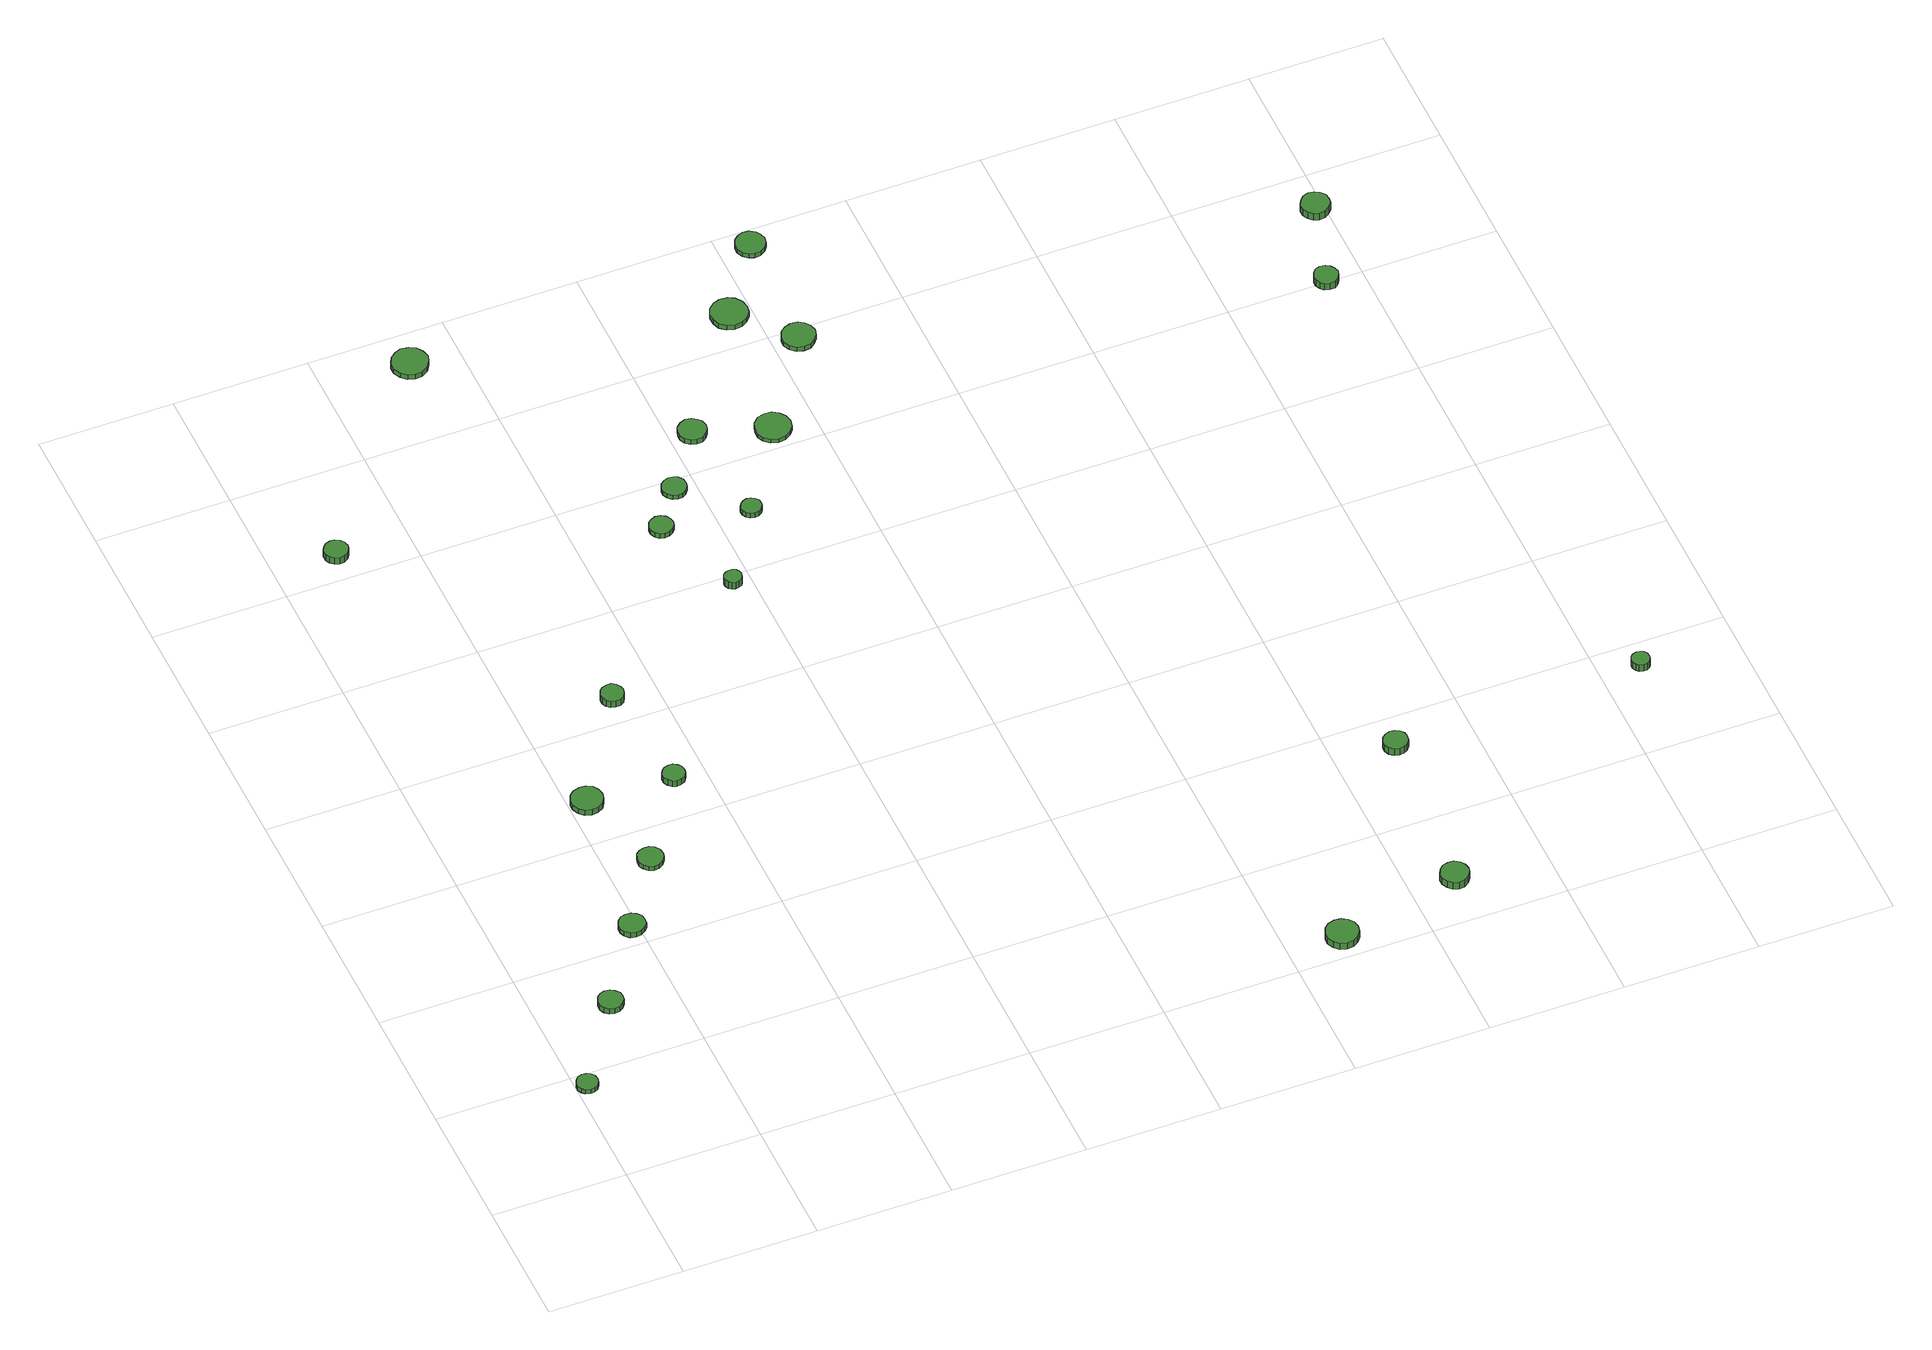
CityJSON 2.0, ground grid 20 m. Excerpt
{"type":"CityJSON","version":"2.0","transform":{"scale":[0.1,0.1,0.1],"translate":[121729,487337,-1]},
"CityObjects":{
"tree1":{"type":"SolitaryVegetationObject","attributes":{"function":"something"},"geometry":[{"type":"MultiSurface","lod":"1","boundaries":[[[0,1,2,3,4,5,6,7,8,9,10,11,12,13,14]],[[15,16,17,18,19,20,21,22,23,24,25,26,27,28,29]],[[0,29,28,1]],[[1,28,27,2]],[[2,27,26,3]],[[3,26,25,4]],[[4,25,24,5]],[[5,24,23,6]],[[6,23,22,7]],[[7,22,21,8]],[[8,21,20,9]],[[9,20,19,10]],[[10,19,18,11]],[[11,18,17,12]],[[12,17,16,13]],[[13,16,15,14]],[[14,15,29,0]]]}]},
"tree2":{"type":"SolitaryVegetationObject","attributes":{"function":"something"},"geometry":[{"type":"MultiSurface","lod":"1","boundaries":[[[30,31,32,33,34,35,36,37,38,39,40,41,42,43,44]],[[45,46,47,48,49,50,51,52,53,54,55,56,57,58,59]],[[30,59,58,31]],[[31,58,57,32]],[[32,57,56,33]],[[33,56,55,34]],[[34,55,54,35]],[[35,54,53,36]],[[36,53,52,37]],[[37,52,51,38]],[[38,51,50,39]],[[39,50,49,40]],[[40,49,48,41]],[[41,48,47,42]],[[42,47,46,43]],[[43,46,45,44]],[[44,45,59,30]]]}]},
"tree3":{"type":"SolitaryVegetationObject","attributes":{"function":"something"},"geometry":[{"type":"MultiSurface","lod":"1","boundaries":[[[60,61,62,63,64,65,66,67,68,69,70,71,72,73,74]],[[75,76,77,78,79,80,81,82,83,84,85,86,87,88,89]],[[60,89,88,61]],[[61,88,87,62]],[[62,87,86,63]],[[63,86,85,64]],[[64,85,84,65]],[[65,84,83,66]],[[66,83,82,67]],[[67,82,81,68]],[[68,81,80,69]],[[69,80,79,70]],[[70,79,78,71]],[[71,78,77,72]],[[72,77,76,73]],[[73,76,75,74]],[[74,75,89,60]]]}]},
"tree4":{"type":"SolitaryVegetationObject","attributes":{"function":"something"},"geometry":[{"type":"MultiSurface","lod":"1","boundaries":[[[90,91,92,93,94,95,96,97,98,99,100,101,102,103,104]],[[105,106,107,108,109,110,111,112,113,114,115,116,117,118,119]],[[90,119,118,91]],[[91,118,117,92]],[[92,117,116,93]],[[93,116,115,94]],[[94,115,114,95]],[[95,114,113,96]],[[96,113,112,97]],[[97,112,111,98]],[[98,111,110,99]],[[99,110,109,100]],[[100,109,108,101]],[[101,108,107,102]],[[102,107,106,103]],[[103,106,105,104]],[[104,105,119,90]]]}]},
"tree5":{"type":"SolitaryVegetationObject","attributes":{"function":"something"},"geometry":[{"type":"MultiSurface","lod":"1","boundaries":[[[120,121,122,123,124,125,126,127,128,129,130,131,132,133,134]],[[135,136,137,138,139,140,141,142,143,144,145,146,147,148,149]],[[120,149,148,121]],[[121,148,147,122]],[[122,147,146,123]],[[123,146,145,124]],[[124,145,144,125]],[[125,144,143,126]],[[126,143,142,127]],[[127,142,141,128]],[[128,141,140,129]],[[129,140,139,130]],[[130,139,138,131]],[[131,138,137,132]],[[132,137,136,133]],[[133,136,135,134]],[[134,135,149,120]]]}]},
"tree6":{"type":"SolitaryVegetationObject","attributes":{"function":"something"},"geometry":[{"type":"MultiSurface","lod":"1","boundaries":[[[150,151,152,153,154,155,156,157,158,159,160,161,162,163,164]],[[165,166,167,168,169,170,171,172,173,174,175,176,177,178,179]],[[150,179,178,151]],[[151,178,177,152]],[[152,177,176,153]],[[153,176,175,154]],[[154,175,174,155]],[[155,174,173,156]],[[156,173,172,157]],[[157,172,171,158]],[[158,171,170,159]],[[159,170,169,160]],[[160,169,168,161]],[[161,168,167,162]],[[162,167,166,163]],[[163,166,165,164]],[[164,165,179,150]]]}]},
"tree7":{"type":"SolitaryVegetationObject","attributes":{"function":"something"},"geometry":[{"type":"MultiSurface","lod":"1","boundaries":[[[180,181,182,183,184,185,186,187,188,189,190,191,192,193,194]],[[195,196,197,198,199,200,201,202,203,204,205,206,207,208,209]],[[180,209,208,181]],[[181,208,207,182]],[[182,207,206,183]],[[183,206,205,184]],[[184,205,204,185]],[[185,204,203,186]],[[186,203,202,187]],[[187,202,201,188]],[[188,201,200,189]],[[189,200,199,190]],[[190,199,198,191]],[[191,198,197,192]],[[192,197,196,193]],[[193,196,195,194]],[[194,195,209,180]]]}]},
"tree8":{"type":"SolitaryVegetationObject","attributes":{"function":"something"},"geometry":[{"type":"MultiSurface","lod":"1","boundaries":[[[210,211,212,213,214,215,216,217,218,219,220,221,222,223,224]],[[225,226,227,228,229,230,231,232,233,234,235,236,237,238,239]],[[210,239,238,211]],[[211,238,237,212]],[[212,237,236,213]],[[213,236,235,214]],[[214,235,234,215]],[[215,234,233,216]],[[216,233,232,217]],[[217,232,231,218]],[[218,231,230,219]],[[219,230,229,220]],[[220,229,228,221]],[[221,228,227,222]],[[222,227,226,223]],[[223,226,225,224]],[[224,225,239,210]]]}]},
"tree9":{"type":"SolitaryVegetationObject","attributes":{"function":"something"},"geometry":[{"type":"MultiSurface","lod":"1","boundaries":[[[240,241,242,243,244,245,246,247,248,249,250,251,252,253,254]],[[255,256,257,258,259,260,261,262,263,264,265,266,267,268,269]],[[240,269,268,241]],[[241,268,267,242]],[[242,267,266,243]],[[243,266,265,244]],[[244,265,264,245]],[[245,264,263,246]],[[246,263,262,247]],[[247,262,261,248]],[[248,261,260,249]],[[249,260,259,250]],[[250,259,258,251]],[[251,258,257,252]],[[252,257,256,253]],[[253,256,255,254]],[[254,255,269,240]]]}]},
"tree10":{"type":"SolitaryVegetationObject","attributes":{"function":"something"},"geometry":[{"type":"MultiSurface","lod":"1","boundaries":[[[270,271,272,273,274,275,276,277,278,279,280,281,282,283,284]],[[285,286,287,288,289,290,291,292,293,294,295,296,297,298,299]],[[270,299,298,271]],[[271,298,297,272]],[[272,297,296,273]],[[273,296,295,274]],[[274,295,294,275]],[[275,294,293,276]],[[276,293,292,277]],[[277,292,291,278]],[[278,291,290,279]],[[279,290,289,280]],[[280,289,288,281]],[[281,288,287,282]],[[282,287,286,283]],[[283,286,285,284]],[[284,285,299,270]]]}]},
"tree11":{"type":"SolitaryVegetationObject","attributes":{"function":"something"},"geometry":[{"type":"MultiSurface","lod":"1","boundaries":[[[300,301,302,303,304,305,306,307,308,309,310,311,312,313,314]],[[315,316,317,318,319,320,321,322,323,324,325,326,327,328,329]],[[300,329,328,301]],[[301,328,327,302]],[[302,327,326,303]],[[303,326,325,304]],[[304,325,324,305]],[[305,324,323,306]],[[306,323,322,307]],[[307,322,321,308]],[[308,321,320,309]],[[309,320,319,310]],[[310,319,318,311]],[[311,318,317,312]],[[312,317,316,313]],[[313,316,315,314]],[[314,315,329,300]]]}]},
"tree12":{"type":"SolitaryVegetationObject","attributes":{"function":"something"},"geometry":[{"type":"MultiSurface","lod":"1","boundaries":[[[330,331,332,333,334,335,336,337,338,339,340,341,342,343,344]],[[345,346,347,348,349,350,351,352,353,354,355,356,357,358,359]],[[330,359,358,331]],[[331,358,357,332]],[[332,357,356,333]],[[333,356,355,334]],[[334,355,354,335]],[[335,354,353,336]],[[336,353,352,337]],[[337,352,351,338]],[[338,351,350,339]],[[339,350,349,340]],[[340,349,348,341]],[[341,348,347,342]],[[342,347,346,343]],[[343,346,345,344]],[[344,345,359,330]]]}]},
"tree13":{"type":"SolitaryVegetationObject","attributes":{"function":"something"},"geometry":[{"type":"MultiSurface","lod":"1","boundaries":[[[360,361,362,363,364,365,366,367,368,369,370,371,372,373,374]],[[375,376,377,378,379,380,381,382,383,384,385,386,387,388,389]],[[360,389,388,361]],[[361,388,387,362]],[[362,387,386,363]],[[363,386,385,364]],[[364,385,384,365]],[[365,384,383,366]],[[366,383,382,367]],[[367,382,381,368]],[[368,381,380,369]],[[369,380,379,370]],[[370,379,378,371]],[[371,378,377,372]],[[372,377,376,373]],[[373,376,375,374]],[[374,375,389,360]]]}]},
"tree14":{"type":"SolitaryVegetationObject","attributes":{"function":"something"},"geometry":[{"type":"MultiSurface","lod":"1","boundaries":[[[390,391,392,393,394,395,396,397,398,399,400,401,402,403,404]],[[405,406,407,408,409,410,411,412,413,414,415,416,417,418,419]],[[390,419,418,391]],[[391,418,417,392]],[[392,417,416,393]],[[393,416,415,394]],[[394,415,414,395]],[[395,414,413,396]],[[396,413,412,397]],[[397,412,411,398]],[[398,411,410,399]],[[399,410,409,400]],[[400,409,408,401]],[[401,408,407,402]],[[402,407,406,403]],[[403,406,405,404]],[[404,405,419,390]]]}]},
"tree15":{"type":"SolitaryVegetationObject","attributes":{"function":"something"},"geometry":[{"type":"MultiSurface","lod":"1","boundaries":[[[420,421,422,423,424,425,426,427,428,429,430,431,432,433,434]],[[435,436,437,438,439,440,441,442,443,444,445,446,447,448,449]],[[420,449,448,421]],[[421,448,447,422]],[[422,447,446,423]],[[423,446,445,424]],[[424,445,444,425]],[[425,444,443,426]],[[426,443,442,427]],[[427,442,441,428]],[[428,441,440,429]],[[429,440,439,430]],[[430,439,438,431]],[[431,438,437,432]],[[432,437,436,433]],[[433,436,435,434]],[[434,435,449,420]]]}]},
"tree16":{"type":"SolitaryVegetationObject","attributes":{"function":"something"},"geometry":[{"type":"MultiSurface","lod":"1","boundaries":[[[450,451,452,453,454,455,456,457,458,459,460,461,462,463,464]],[[465,466,467,468,469,470,471,472,473,474,475,476,477,478,479]],[[450,479,478,451]],[[451,478,477,452]],[[452,477,476,453]],[[453,476,475,454]],[[454,475,474,455]],[[455,474,473,456]],[[456,473,472,457]],[[457,472,471,458]],[[458,471,470,459]],[[459,470,469,460]],[[460,469,468,461]],[[461,468,467,462]],[[462,467,466,463]],[[463,466,465,464]],[[464,465,479,450]]]}]},
"tree17":{"type":"SolitaryVegetationObject","attributes":{"function":"something"},"geometry":[{"type":"MultiSurface","lod":"1","boundaries":[[[480,481,482,483,484,485,486,487,488,489,490,491,492,493,494]],[[495,496,497,498,499,500,501,502,503,504,505,506,507,508,509]],[[480,509,508,481]],[[481,508,507,482]],[[482,507,506,483]],[[483,506,505,484]],[[484,505,504,485]],[[485,504,503,486]],[[486,503,502,487]],[[487,502,501,488]],[[488,501,500,489]],[[489,500,499,490]],[[490,499,498,491]],[[491,498,497,492]],[[492,497,496,493]],[[493,496,495,494]],[[494,495,509,480]]]}]},
"tree18":{"type":"SolitaryVegetationObject","attributes":{"function":"something"},"geometry":[{"type":"MultiSurface","lod":"1","boundaries":[[[510,511,512,513,514,515,516,517,518,519,520,521,522,523,524]],[[525,526,527,528,529,530,531,532,533,534,535,536,537,538,539]],[[510,539,538,511]],[[511,538,537,512]],[[512,537,536,513]],[[513,536,535,514]],[[514,535,534,515]],[[515,534,533,516]],[[516,533,532,517]],[[517,532,531,518]],[[518,531,530,519]],[[519,530,529,520]],[[520,529,528,521]],[[521,528,527,522]],[[522,527,526,523]],[[523,526,525,524]],[[524,525,539,510]]]}]},
"tree19":{"type":"SolitaryVegetationObject","attributes":{"function":"something"},"geometry":[{"type":"MultiSurface","lod":"1","boundaries":[[[540,541,542,543,544,545,546,547,548,549,550,551,552,553,554]],[[555,556,557,558,559,560,561,562,563,564,565,566,567,568,569]],[[540,569,568,541]],[[541,568,567,542]],[[542,567,566,543]],[[543,566,565,544]],[[544,565,564,545]],[[545,564,563,546]],[[546,563,562,547]],[[547,562,561,548]],[[548,561,560,549]],[[549,560,559,550]],[[550,559,558,551]],[[551,558,557,552]],[[552,557,556,553]],[[553,556,555,554]],[[554,555,569,540]]]}]},
"tree20":{"type":"SolitaryVegetationObject","attributes":{"function":"something"},"geometry":[{"type":"MultiSurface","lod":"1","boundaries":[[[570,571,572,573,574,575,576,577,578,579,580,581,582,583,584]],[[585,586,587,588,589,590,591,592,593,594,595,596,597,598,599]],[[570,599,598,571]],[[571,598,597,572]],[[572,597,596,573]],[[573,596,595,574]],[[574,595,594,575]],[[575,594,593,576]],[[576,593,592,577]],[[577,592,591,578]],[[578,591,590,579]],[[579,590,589,580]],[[580,589,588,581]],[[581,588,587,582]],[[582,587,586,583]],[[583,586,585,584]],[[584,585,599,570]]]}]},
"tree21":{"type":"SolitaryVegetationObject","attributes":{"function":"something"},"geometry":[{"type":"MultiSurface","lod":"1","boundaries":[[[600,601,602,603,604,605,606,607,608,609,610,611,612,613,614]],[[615,616,617,618,619,620,621,622,623,624,625,626,627,628,629]],[[600,629,628,601]],[[601,628,627,602]],[[602,627,626,603]],[[603,626,625,604]],[[604,625,624,605]],[[605,624,623,606]],[[606,623,622,607]],[[607,622,621,608]],[[608,621,620,609]],[[609,620,619,610]],[[610,619,618,611]],[[611,618,617,612]],[[612,617,616,613]],[[613,616,615,614]],[[614,615,629,600]]]}]},
"tree22":{"type":"SolitaryVegetationObject","attributes":{"function":"something"},"geometry":[{"type":"MultiSurface","lod":"1","boundaries":[[[630,631,632,633,634,635,636,637,638,639,640,641,642,643,644]],[[645,646,647,648,649,650,651,652,653,654,655,656,657,658,659]],[[630,659,658,631]],[[631,658,657,632]],[[632,657,656,633]],[[633,656,655,634]],[[634,655,654,635]],[[635,654,653,636]],[[636,653,652,637]],[[637,652,651,638]],[[638,651,650,639]],[[639,650,649,640]],[[640,649,648,641]],[[641,648,647,642]],[[642,647,646,643]],[[643,646,645,644]],[[644,645,659,630]]]}]},
"tree23":{"type":"SolitaryVegetationObject","attributes":{"function":"something"},"geometry":[{"type":"MultiSurface","lod":"1","boundaries":[[[660,661,662,663,664,665,666,667,668,669,670,671,672,673,674]],[[675,676,677,678,679,680,681,682,683,684,685,686,687,688,689]],[[660,689,688,661]],[[661,688,687,662]],[[662,687,686,663]],[[663,686,685,664]],[[664,685,684,665]],[[665,684,683,666]],[[666,683,682,667]],[[667,682,681,668]],[[668,681,680,669]],[[669,680,679,670]],[[670,679,678,671]],[[671,678,677,672]],[[672,677,676,673]],[[673,676,675,674]],[[674,675,689,660]]]}]},
"tree24":{"type":"SolitaryVegetationObject","attributes":{"function":"something"},"geometry":[{"type":"MultiSurface","lod":"1","boundaries":[[[690,691,692,693,694,695,696,697,698,699,700,701,702,703,704]],[[705,706,707,708,709,710,711,712,713,714,715,716,717,718,719]],[[690,719,718,691]],[[691,718,717,692]],[[692,717,716,693]],[[693,716,715,694]],[[694,715,714,695]],[[695,714,713,696]],[[696,713,712,697]],[[697,712,711,698]],[[698,711,710,699]],[[699,710,709,700]],[[700,709,708,701]],[[701,708,707,702]],[[702,707,706,703]],[[703,706,705,704]],[[704,705,719,690]]]}]}
},
"vertices":[
[32,177,15],[31,184,15],[27,189,15],[21,192,15],[15,193,15],[8,191,15],[4,186,15],[1,180,15],[1,174,15],[4,168,15],[8,164,15],[15,162,15],[21,162,15],[27,165,15],[31,171,15],[31,171,7],[27,165,7],[21,162,7],[15,162,7],[8,164,7],[4,168,7],[1,174,7],[1,180,7],[4,186,7],[8,191,7],[15,193,7],[21,192,7],[27,189,7],[31,184,7],[32,177,7],
[125,309,16],[124,316,16],[119,322,16],[113,326,16],[105,327,16],[98,325,16],[92,320,16],[89,313,16],[89,305,16],[92,298,16],[98,293,16],[105,291,16],[113,292,16],[119,296,16],[124,302,16],[124,302,6],[119,296,6],[113,292,6],[105,291,6],[98,293,6],[92,298,6],[89,305,6],[89,313,6],[92,320,6],[98,325,6],[105,327,6],[113,326,6],[119,322,6],[124,316,6],[125,309,6],
[210,433,15],[209,441,15],[204,447,15],[197,451,15],[189,452,15],[181,450,15],[175,444,15],[172,437,15],[172,429,15],[175,422,15],[181,416,15],[189,414,15],[197,415,15],[204,419,15],[209,425,15],[209,425,6],[204,419,6],[197,415,6],[189,414,6],[181,416,6],[175,422,6],[172,429,6],[172,437,6],[175,444,6],[181,450,6],[189,452,6],[197,451,6],[204,447,6],[209,441,6],[210,433,6],
[282,540,15],[281,548,15],[276,555,15],[269,559,15],[261,559,15],[254,557,15],[248,552,15],[245,544,15],[245,536,15],[248,529,15],[254,524,15],[261,521,15],[269,522,15],[276,526,15],[281,533,15],[281,533,7],[276,526,7],[269,522,7],[261,521,7],[254,524,7],[248,529,7],[245,536,7],[245,544,7],[248,552,7],[254,557,7],[261,559,7],[269,559,7],[276,555,7],[281,548,7],[282,540,7],
[249,675,17],[247,685,17],[242,693,17],[233,697,17],[224,698,17],[214,695,17],[207,689,17],[203,680,17],[203,671,17],[207,662,17],[214,655,17],[224,652,17],[233,653,17],[242,658,17],[247,666,17],[247,666,7],[242,658,7],[233,653,7],[224,652,7],[214,655,7],[207,662,7],[203,671,7],[203,680,7],[207,689,7],[214,695,7],[224,698,7],[233,697,7],[242,693,7],[247,685,7],[249,675,7],
[111,1246,19],[109,1253,19],[105,1259,19],[98,1263,19],[91,1263,19],[84,1261,19],[79,1256,19],[76,1250,19],[76,1242,19],[79,1236,19],[84,1231,19],[91,1228,19],[98,1229,19],[105,1233,19],[109,1239,19],[109,1239,7],[105,1233,7],[98,1229,7],[91,1228,7],[84,1231,7],[79,1236,7],[76,1242,7],[76,1250,7],[79,1256,7],[84,1261,7],[91,1263,7],[98,1263,7],[105,1259,7],[109,1253,7],[111,1246,7],
[370,673,18],[369,680,18],[365,685,18],[359,689,18],[352,689,18],[346,687,18],[341,683,18],[338,677,18],[338,670,18],[341,664,18],[346,659,18],[352,657,18],[359,658,18],[365,661,18],[369,667,18],[369,667,7],[365,661,7],[359,658,7],[352,657,7],[346,659,7],[341,664,7],[338,670,7],[338,677,7],[341,683,7],[346,687,7],[352,689,7],[359,689,7],[365,685,7],[369,680,7],[370,673,7],
[350,842,24],[349,848,24],[345,854,24],[339,858,24],[332,858,24],[325,856,24],[320,852,24],[317,845,24],[317,838,24],[320,831,24],[325,827,24],[332,825,24],[339,825,24],[345,829,24],[349,835,24],[349,835,12],[345,829,12],[339,825,12],[332,825,12],[325,827,12],[320,831,12],[317,838,12],[317,845,12],[320,852,12],[325,856,12],[332,858,12],[339,858,12],[345,854,12],[349,848,12],[350,842,12],
[354,1540,16],[351,1551,16],[345,1560,16],[335,1565,16],[324,1567,16],[314,1563,16],[306,1556,16],[301,1546,16],[301,1535,16],[306,1525,16],[314,1517,16],[324,1514,16],[335,1515,16],[345,1521,16],[351,1530,16],[351,1530,7],[345,1521,7],[335,1515,7],[324,1514,7],[314,1517,7],[306,1525,7],[301,1535,7],[301,1546,7],[306,1556,7],[314,1563,7],[324,1567,7],[335,1565,7],[345,1560,7],[351,1551,7],[354,1540,7],
[541,1118,16],[539,1125,16],[535,1131,16],[529,1135,16],[521,1136,16],[514,1133,16],[509,1129,16],[506,1122,16],[506,1115,16],[509,1108,16],[514,1103,16],[521,1101,16],[529,1102,16],[535,1106,16],[539,1111,16],[539,1111,7],[535,1106,7],[529,1102,7],[521,1101,7],[514,1103,7],[509,1108,7],[506,1115,7],[506,1122,7],[509,1129,7],[514,1133,7],[521,1136,7],[529,1135,7],[535,1131,7],[539,1125,7],[541,1118,7],
[586,985,22],[585,990,22],[582,994,22],[577,996,22],[572,997,22],[567,995,22],[563,992,22],[561,987,22],[561,982,22],[563,977,22],[567,974,22],[572,972,22],[577,973,22],[582,975,22],[585,979,22],[585,979,9],[582,975,9],[577,973,9],[572,972,9],[567,974,9],[563,977,9],[561,982,9],[561,987,9],[563,992,9],[567,995,9],[572,997,9],[577,996,9],[582,994,9],[585,990,9],[586,985,9],
[586,1180,15],[585,1188,15],[580,1194,15],[574,1197,15],[567,1198,15],[560,1196,15],[554,1191,15],[551,1184,15],[551,1177,15],[554,1170,15],[560,1165,15],[567,1163,15],[574,1163,15],[580,1167,15],[585,1173,15],[585,1173,7],[580,1167,7],[574,1163,7],[567,1163,7],[560,1165,7],[554,1170,7],[551,1177,7],[551,1184,7],[554,1191,7],[560,1196,7],[567,1198,7],[574,1197,7],[580,1194,7],[585,1188,7],[586,1180,7],
[666,1104,16],[665,1110,16],[661,1115,16],[656,1118,16],[650,1119,16],[644,1117,16],[639,1113,16],[636,1107,16],[636,1101,16],[639,1095,16],[644,1091,16],[650,1089,16],[656,1090,16],[661,1093,16],[665,1098,16],[665,1098,7],[661,1093,7],[656,1090,7],[650,1089,7],[644,1091,7],[639,1095,7],[636,1101,7],[636,1107,7],[639,1113,7],[644,1117,7],[650,1119,7],[656,1118,7],[661,1115,7],[665,1110,7],[666,1104,7],
[654,1270,16],[652,1279,16],[647,1285,16],[640,1290,16],[631,1291,16],[623,1288,16],[616,1282,16],[613,1274,16],[613,1266,16],[616,1258,16],[623,1252,16],[631,1250,16],[640,1250,16],[647,1255,16],[652,1262,16],[652,1262,7],[647,1255,7],[640,1250,7],[631,1250,7],[623,1252,7],[616,1258,7],[613,1266,7],[613,1274,7],[616,1282,7],[623,1288,7],[631,1291,7],[640,1290,7],[647,1285,7],[652,1279,7],[654,1270,7],
[1100,28,30],[1098,37,30],[1092,45,30],[1084,50,30],[1074,51,30],[1064,48,30],[1057,42,30],[1053,33,30],[1053,23,30],[1057,14,30],[1064,7,30],[1074,4,30],[1084,5,30],[1092,10,30],[1098,18,30],[1098,18,18],[1092,10,18],[1084,5,18],[1074,4,18],[1064,7,18],[1057,14,18],[1053,23,18],[1053,33,18],[1057,42,18],[1064,48,18],[1074,51,18],[1084,50,18],[1092,45,18],[1098,37,18],[1100,28,18],
[765,1235,14],[762,1246,14],[756,1254,14],[747,1260,14],[736,1261,14],[725,1258,14],[717,1250,14],[713,1240,14],[713,1229,14],[717,1220,14],[725,1212,14],[736,1209,14],[747,1210,14],[756,1216,14],[762,1224,14],[762,1224,7],[756,1216,7],[747,1210,7],[736,1209,7],[725,1212,7],[717,1220,7],[713,1229,7],[713,1240,7],[717,1250,7],[725,1258,7],[736,1261,7],[747,1260,7],[756,1254,7],[762,1246,7],[765,1235,7],
[794,1458,15],[792,1469,15],[785,1479,15],[776,1484,15],[764,1485,15],[754,1482,15],[745,1474,15],[741,1464,15],[741,1453,15],[745,1442,15],[754,1435,15],[764,1431,15],[776,1433,15],[785,1438,15],[792,1447,15],[792,1447,7],[785,1438,7],[776,1433,7],[764,1431,7],[754,1435,7],[745,1442,7],[741,1453,7],[741,1464,7],[745,1474,7],[754,1482,7],[764,1485,7],[776,1484,7],[785,1479,7],[792,1469,7],[794,1458,7],
[863,1381,15],[860,1391,15],[854,1399,15],[846,1404,15],[836,1405,15],[826,1402,15],[818,1395,15],[814,1386,15],[814,1376,15],[818,1367,15],[826,1360,15],[836,1357,15],[846,1358,15],[854,1363,15],[860,1371,15],[860,1371,7],[854,1363,7],[846,1358,7],[836,1357,7],[826,1360,7],[818,1367,7],[814,1376,7],[814,1386,7],[818,1395,7],[826,1402,7],[836,1405,7],[846,1404,7],[854,1399,7],[860,1391,7],[863,1381,7],
[1283,72,30],[1281,80,30],[1276,87,30],[1269,92,30],[1260,92,30],[1252,90,30],[1246,84,30],[1242,76,30],[1242,68,30],[1246,60,30],[1252,54,30],[1260,51,30],[1269,52,30],[1276,57,30],[1281,64,30],[1281,64,17],[1276,57,17],[1269,52,17],[1260,51,17],[1252,54,17],[1246,60,17],[1242,68,17],[1242,76,17],[1246,84,17],[1252,90,17],[1260,92,17],[1269,92,17],[1276,87,17],[1281,80,17],[1283,72,17],
[867,1569,15],[865,1578,15],[860,1585,15],[852,1590,15],[843,1591,15],[835,1588,15],[828,1582,15],[824,1574,15],[824,1565,15],[828,1556,15],[835,1550,15],[843,1547,15],[852,1548,15],[860,1553,15],[865,1560,15],[865,1560,7],[860,1553,7],[852,1548,7],[843,1547,7],[835,1550,7],[828,1556,7],[824,1565,7],[824,1574,7],[828,1582,7],[835,1588,7],[843,1591,7],[852,1590,7],[860,1585,7],[865,1578,7],[867,1569,7],
[1303,336,31],[1302,343,31],[1297,349,31],[1291,352,31],[1284,353,31],[1277,351,31],[1271,346,31],[1268,339,31],[1268,332,31],[1271,325,31],[1277,320,31],[1284,318,31],[1291,319,31],[1297,322,31],[1302,328,31],[1302,328,18],[1297,322,18],[1291,319,18],[1284,318,18],[1277,320,18],[1271,325,18],[1268,332,18],[1268,339,18],[1271,346,18],[1277,351,18],[1284,353,18],[1291,352,18],[1297,349,18],[1302,343,18],[1303,336,18],
[1669,350,30],[1668,355,30],[1665,360,30],[1660,362,30],[1655,363,30],[1649,361,30],[1645,358,30],[1643,352,30],[1643,347,30],[1645,342,30],[1649,338,30],[1655,337,30],[1660,337,30],[1665,340,30],[1668,344,30],[1668,344,17],[1665,340,17],[1660,337,17],[1655,337,17],[1649,338,17],[1645,342,17],[1643,347,17],[1643,352,17],[1645,358,17],[1649,361,17],[1655,363,17],[1660,362,17],[1665,360,17],[1668,355,17],[1669,350,17],
[1563,1197,25],[1561,1204,25],[1557,1210,25],[1551,1214,25],[1543,1215,25],[1536,1213,25],[1531,1208,25],[1528,1201,25],[1528,1194,25],[1531,1187,25],[1536,1182,25],[1543,1180,25],[1551,1180,25],[1557,1184,25],[1561,1190,25],[1561,1190,13],[1557,1184,13],[1551,1180,13],[1543,1180,13],[1536,1182,13],[1531,1187,13],[1528,1194,13],[1528,1201,13],[1531,1208,13],[1536,1213,13],[1543,1215,13],[1551,1214,13],[1557,1210,13],[1561,1204,13],[1563,1197,13],
[1604,1327,28],[1603,1336,28],[1597,1343,28],[1590,1347,28],[1581,1348,28],[1573,1345,28],[1567,1339,28],[1563,1331,28],[1563,1323,28],[1567,1315,28],[1573,1309,28],[1581,1306,28],[1590,1307,28],[1597,1312,28],[1603,1319,28],[1603,1319,15],[1597,1312,15],[1590,1307,15],[1581,1306,15],[1573,1309,15],[1567,1315,15],[1563,1323,15],[1563,1331,15],[1567,1339,15],[1573,1345,15],[1581,1348,15],[1590,1347,15],[1597,1343,15],[1603,1336,15],[1604,1327,15]
]}
